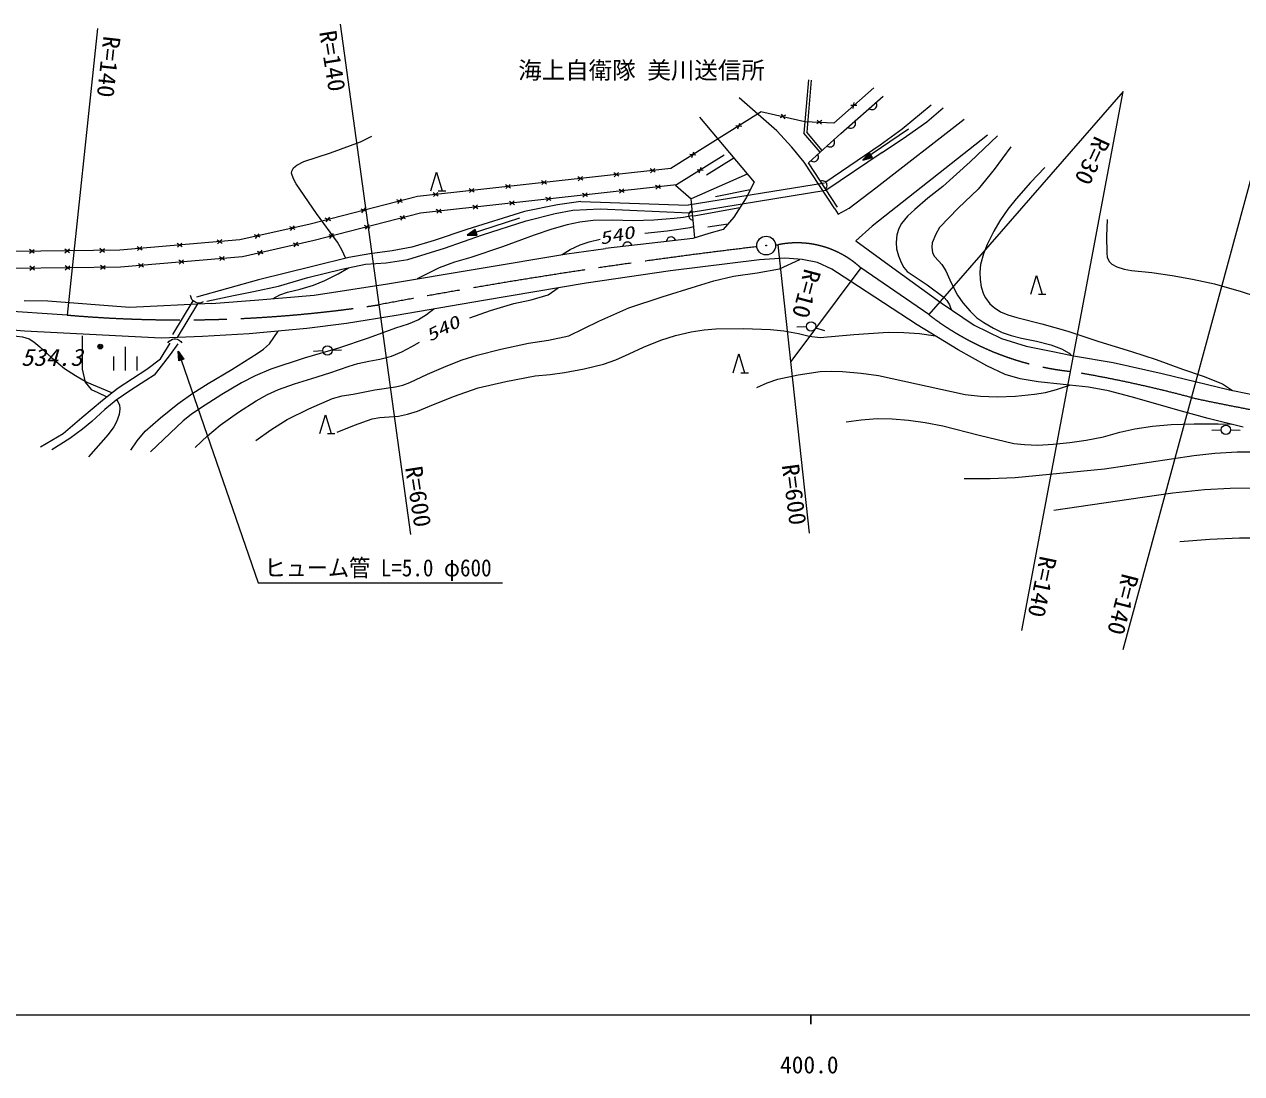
# Model space of a CAD drawing. Units: millimetres, scale not verified. Extents: x 40000 to 680000, y 20000 to 380000.
# Drawn here: x 384236 to 513897, y 198715 to 310557 of the extents above; entities that cross this region are included whole.
import ezdxf
from ezdxf.enums import TextEntityAlignment as Align

# ---------------------------------------------------------------- set-up
doc = ezdxf.new("R2010")
doc.units = ezdxf.units.MM
doc.header["$LTSCALE"] = 1000
doc.linetypes.add('CHAIN', pattern=[18.5, 12, -1.5, 3.5, -1.5])
for name, color, linetype, lineweight in [('M-BGD', 7, 'Continuous', 13), ('M-BMK', 2, 'CHAIN', 13), ('M-BMK-SRVR', 3, 'Continuous', 13), ('M-STR-HTXT', 7, 'Continuous', 13), ('M-TTL-BAND', 7, 'Continuous', 13), ('M-TTL-TXT', 7, 'Continuous', 25)]:
    doc.layers.add(name, color=color, linetype=linetype, lineweight=lineweight)
doc.layers.add('M-BMK-HTXT', color=7, linetype='Continuous')
doc.styles.add('ＭＳ ゴシック', font='')
doc.styles.get('ＭＳ ゴシック').set_extended_font_data('MS Gothic')

msp = doc.modelspace()

# ---------------------------------------------------------------- linework, layer by layer
at = {"layer": 'M-BGD'}
for p, q in [((467757, 304628), (467264, 298974)), ((468056, 304602), (467574, 299072)), ((474722, 303778), (470443, 300035)), ((464381, 299189), (460371, 302739)), ((471203, 298937), (475722, 302900)), ((472526, 301591), (472639, 302221)), ((475017, 302122), (474968, 302239)), ((475038, 302008), (475017, 302122)), ((462721, 301213), (453082, 295183)), ((462694, 301256), (467372, 300206)), ((465321, 300871), (464745, 300591)), ((464833, 300981), (465233, 300481)), ((472902, 301920), (472263, 301892)), ((474217, 301580), (474326, 301516)), ((474326, 301516), (474437, 301480)), ((474437, 301480), (474578, 301471)), ((474578, 301471), (474693, 301492)), ((474693, 301492), (474809, 301541)), ((474809, 301541), (474930, 301646)), ((474930, 301646), (474993, 301755)), ((474993, 301755), (475029, 301866)), ((475029, 301866), (475038, 302008)), ((480834, 301927), (477735, 299391)), ((480375, 300166), (482100, 301645)), ((456150, 300667), (461957, 293746)), ((460643, 299677), (460007, 299750)), ((460219, 299411), (460431, 300016)), ((467372, 300206), (470460, 300046)), ((469176, 300313), (468656, 299939)), ((468677, 300339), (469155, 299914)), ((471957, 299598), (472066, 299534)), ((472066, 299534), (472177, 299498)), ((472433, 299510), (472550, 299559)), ((472550, 299559), (472670, 299665)), ((472670, 299665), (472734, 299774)), ((472758, 300141), (472709, 300257)), ((472734, 299774), (472770, 299885)), ((472779, 300026), (472758, 300141)), ((472770, 299885), (472779, 300026)), ((474943, 293131), (484337, 300442)), ((478192, 298652), (480375, 300166)), ((465973, 297481), (464381, 299189)), ((469000, 296923), (467264, 298974)), ((469229, 297116), (467574, 299072)), ((469000, 296923), (471203, 298937)), ((470522, 298151), (470471, 298267)), ((472177, 299498), (472318, 299489)), ((472318, 299489), (472433, 299510)), ((478414, 299377), (473558, 296072)), ((486835, 298730), (474526, 289058)), ((477735, 299391), (475376, 297666)), ((475621, 296891), (478192, 298652)), ((455343, 296361), (455555, 296965)), ((467303, 295850), (465973, 297481)), ((475376, 297666), (469610, 293726)), ((469733, 297592), (469843, 297531)), ((469843, 297531), (469955, 297497)), ((469955, 297497), (470096, 297491)), ((470096, 297491), (470210, 297514)), ((470210, 297514), (470326, 297566)), ((470326, 297566), (470444, 297674)), ((470444, 297674), (470506, 297784)), ((470506, 297784), (470539, 297896)), ((470545, 298037), (470522, 298151)), ((470539, 297896), (470545, 298037)), ((458770, 296618), (453688, 293439)), ((455767, 296626), (455131, 296700)), ((459811, 296304), (456881, 294478)), ((470554, 290875), (467303, 295850)), ((467759, 295792), (469000, 296923)), ((470846, 291067), (467759, 295792)), ((468010, 296020), (468120, 295959)), ((468120, 295959), (468232, 295925)), ((468232, 295925), (468373, 295918)), ((468373, 295918), (468487, 295941)), ((468487, 295941), (468603, 295993)), ((468603, 295993), (468721, 296100)), ((468721, 296100), (468783, 296211)), ((468800, 296578), (468749, 296694)), ((468783, 296211), (468816, 296323)), ((468823, 296464), (468800, 296578)), ((468816, 296323), (468823, 296464)), ((475621, 296891), (469606, 292839)), ((474204, 296899), (473558, 296072)), ((473558, 296072), (474565, 296370)), ((474205, 296827), (473657, 296139)), ((473657, 296139), (474498, 296397)), ((474206, 296755), (473756, 296207)), ((473756, 296207), (474431, 296424)), ((474207, 296683), (473855, 296274)), ((473855, 296274), (474364, 296451)), ((474207, 296610), (473955, 296342)), ((473955, 296342), (474297, 296478)), ((474208, 296538), (474087, 296432)), ((474087, 296432), (474230, 296505)), ((474565, 296370), (474204, 296899)), ((474498, 296397), (474205, 296827)), ((474431, 296424), (474206, 296755)), ((474364, 296451), (474207, 296683)), ((474297, 296478), (474207, 296610)), ((474230, 296505), (474208, 296538)), ((453082, 295183), (426113, 292205)), ((427526, 292815), (428126, 294815)), ((428126, 294815), (428726, 292815)), ((443224, 293893), (443677, 294346)), ((447573, 294373), (447033, 294716)), ((447076, 294318), (447530, 294771)), ((451426, 294799), (450885, 295141)), ((450929, 294744), (451382, 295196)), ((461242, 294598), (455250, 291953)), ((456547, 294991), (455911, 295065)), ((456123, 294726), (456335, 295330)), ((453688, 293439), (426438, 290430)), ((431665, 292617), (432118, 293070)), ((436015, 293097), (435474, 293440)), ((435518, 293043), (435971, 293495)), ((439868, 293523), (439327, 293865)), ((439371, 293468), (439824, 293920)), ((443721, 293948), (443180, 294291)), ((452012, 293052), (451471, 293395)), ((451515, 292998), (451968, 293450)), ((453609, 293408), (455250, 291953)), ((469478, 293629), (454930, 291267)), ((461957, 293746), (461116, 292082)), ((469151, 293880), (469029, 293848)), ((469268, 293884), (469151, 293880)), ((469406, 293855), (469268, 293884)), ((469511, 293804), (469406, 293855)), ((469610, 293726), (469511, 293804)), ((469576, 293011), (469655, 293110)), ((469698, 293592), (469610, 293726)), ((469655, 293110), (469706, 293215)), ((469730, 293470), (469698, 293592)), ((469706, 293215), (469735, 293353)), ((469735, 293353), (469730, 293470)), ((472074, 290956), (474943, 293131)), ((426113, 292205), (414666, 289258)), ((424497, 291583), (423913, 291846)), ((424013, 291458), (424397, 291970)), ((428310, 292247), (427769, 292589)), ((427813, 292192), (428266, 292644)), ((428326, 292815), (429126, 292815)), ((432162, 292672), (431622, 293015)), ((440333, 291763), (439792, 292106)), ((439836, 291708), (440289, 292161)), ((444226, 292193), (443685, 292536)), ((443729, 292138), (444182, 292590)), ((448119, 292623), (447578, 292965)), ((447622, 292568), (448075, 293020)), ((469606, 292839), (455059, 290477)), ((455642, 287794), (455250, 291953)), ((461531, 292902), (457865, 292158)), ((461116, 292082), (459794, 289994)), ((420682, 290601), (420098, 290863)), ((420197, 290476), (420582, 290988)), ((428655, 290474), (428114, 290817)), ((428158, 290419), (428611, 290871)), ((437494, 290623), (431367, 288687)), ((432547, 290904), (432007, 291246)), ((432050, 290849), (432504, 291301)), ((436440, 291333), (435900, 291676)), ((435943, 291279), (436397, 291731)), ((441016, 291328), (437494, 290623)), ((440783, 290412), (442649, 290764)), ((443516, 291680), (441016, 291328)), ((442649, 290764), (445572, 290905)), ((443516, 291680), (454930, 291267)), ((445572, 290905), (455059, 290477)), ((455067, 290450), (455016, 290345)), ((455157, 290558), (455067, 290450)), ((455252, 290627), (455157, 290558)), ((455367, 290678), (455252, 290627)), ((460431, 290999), (455535, 290114)), ((470554, 290875), (470912, 290338)), ((470912, 290338), (472074, 290956)), ((414666, 289258), (407186, 287574)), ((426438, 290430), (415089, 287508)), ((416866, 289618), (416282, 289881)), ((416382, 289493), (416766, 290006)), ((420571, 288713), (420955, 289225)), ((424838, 289812), (424254, 290075)), ((424354, 289687), (424738, 290199)), ((436991, 289914), (431413, 288070)), ((433036, 288123), (437684, 289602)), ((437684, 289602), (440783, 290412)), ((455016, 290345), (454988, 290221)), ((454988, 290221), (455002, 290062)), ((455002, 290062), (455053, 289946)), ((455053, 289946), (455122, 289852)), ((455122, 289852), (455231, 289762)), ((455231, 289762), (455336, 289711)), ((455336, 289711), (455459, 289682)), ((459170, 289273), (457052, 288935)), ((459794, 289994), (458659, 288682)), ((409344, 287855), (408768, 288135)), ((408856, 287745), (409256, 288245)), ((413084, 288697), (412509, 288977)), ((412596, 288587), (412996, 289087)), ((417272, 287864), (416688, 288127)), ((416788, 287739), (417172, 288251)), ((421055, 288838), (420471, 289101)), ((431367, 288687), (427881, 287524)), ((428974, 286715), (433036, 288123)), ((432262, 288687), (431413, 288070)), ((431413, 288070), (432463, 288080)), ((432243, 288618), (431527, 288107)), ((431527, 288107), (432406, 288124)), ((432224, 288548), (431641, 288145)), ((431641, 288145), (432350, 288169)), ((432205, 288479), (431755, 288183)), ((431755, 288183), (432293, 288213)), ((432186, 288409), (431869, 288220)), ((431869, 288220), (432236, 288257)), ((432167, 288340), (432021, 288271)), ((432021, 288271), (432179, 288302)), ((432179, 288302), (432167, 288340)), ((432236, 288257), (432186, 288409)), ((432293, 288213), (432205, 288479)), ((432350, 288169), (432224, 288548)), ((432406, 288124), (432243, 288618)), ((432463, 288080), (432262, 288687)), ((452990, 287873), (452876, 287819)), ((453149, 287891), (452990, 287873)), ((453273, 287865), (453149, 287891)), ((453379, 287817), (453273, 287865)), ((457126, 288261), (455444, 287731)), ((458659, 288682), (457126, 288261)), ((474526, 289058), (472814, 287485)), ((385295, 286170), (384791, 286565)), ((384795, 286165), (385291, 286570)), ((389036, 286212), (388532, 286607)), ((388536, 286207), (389031, 286612)), ((392777, 286255), (392272, 286649)), ((392277, 286249), (392772, 286655)), ((407186, 287574), (394395, 286473)), ((396793, 286479), (396261, 286834)), ((396295, 286436), (396759, 286877)), ((401057, 286846), (400524, 287201)), ((400559, 286803), (401023, 287244)), ((405321, 287213), (404788, 287568)), ((404822, 287170), (405286, 287611)), ((415089, 287508), (407462, 285791)), ((413470, 286939), (412894, 287219)), ((412982, 286829), (413382, 287329)), ((425522, 286820), (423409, 286433)), ((425065, 285482), (428974, 286715)), ((427881, 287524), (425522, 286820)), ((442019, 286101), (446139, 286664)), ((455444, 287731), (446139, 286664)), ((447995, 286998), (447969, 286874)), ((448043, 287104), (447995, 286998)), ((448131, 287215), (448043, 287104)), ((448223, 287286), (448131, 287215)), ((448338, 287339), (448223, 287286)), ((448497, 287357), (448338, 287339)), ((448621, 287331), (448497, 287357)), ((448727, 287283), (448621, 287331)), ((448838, 287195), (448727, 287283)), ((448909, 287103), (448838, 287195)), ((448962, 286988), (448909, 287103)), ((452647, 287531), (452621, 287408)), ((452695, 287637), (452647, 287531)), ((452783, 287748), (452695, 287637)), ((452876, 287819), (452783, 287748)), ((453490, 287729), (453379, 287817)), ((453561, 287636), (453490, 287729)), ((453615, 287521), (453561, 287636)), ((455444, 287731), (455444, 287731)), ((472814, 287485), (476748, 284616)), ((394395, 286473), (383172, 286346)), ((407462, 285791), (394483, 284674)), ((401239, 285055), (400706, 285410)), ((400741, 285012), (401204, 285453)), ((405565, 285427), (405033, 285783)), ((405067, 285384), (405531, 285826)), ((409657, 286080), (409081, 286361)), ((409169, 285970), (409569, 286471)), ((418796, 285693), (415063, 284778)), ((421050, 286081), (418796, 285693)), ((423409, 286433), (421050, 286081)), ((422777, 285130), (425065, 285482)), ((422919, 282892), (442019, 286101)), ((462551, 285439), (453054, 284283)), ((465235, 285624), (462551, 285439)), ((467086, 285486), (465235, 285624)), ((468706, 285162), (467086, 285486)), ((394483, 284674), (383193, 284546)), ((385327, 284371), (384822, 284765)), ((384827, 284365), (385322, 284771)), ((389090, 284413), (388585, 284807)), ((388590, 284407), (389085, 284813)), ((392853, 284455), (392349, 284850)), ((392353, 284450), (392849, 284855)), ((396912, 284682), (396380, 285038)), ((396414, 284639), (396878, 285081)), ((415063, 284778), (409184, 283334)), ((414431, 283581), (418058, 284461)), ((418058, 284461), (420558, 284989)), ((420558, 284989), (422777, 285130)), ((453054, 284283), (444076, 282987)), ((470233, 284468), (468706, 285162)), ((472176, 283218), (470233, 284468)), ((476748, 284616), (481884, 280868)), ((409184, 283334), (402564, 281468)), ((408656, 282066), (411297, 282665)), ((411297, 282665), (414431, 283581)), ((415113, 281677), (422919, 282892)), ((444076, 282987), (433156, 281136)), ((479349, 278545), (472176, 283218)), ((491445, 281791), (492045, 283791)), ((492045, 283791), (492645, 281791)), ((401991, 281459), (401951, 281647)), ((402085, 281244), (401991, 281459)), ((403656, 281045), (406508, 281644)), ((406508, 281644), (408656, 282066)), ((409215, 281200), (415113, 281677)), ((492245, 281791), (493045, 281791)), ((386749, 281066), (384218, 281091)), ((395463, 280389), (386749, 281066)), ((404185, 280810), (395463, 280389)), ((400050, 277484), (402212, 281088)), ((400565, 277175), (402726, 280779)), ((402233, 281070), (402085, 281244)), ((402380, 280963), (402233, 281070)), ((402487, 280909), (402380, 280963)), ((402662, 280855), (402487, 280909)), ((402890, 280842), (402662, 280855)), ((403078, 280882), (402890, 280842)), ((403292, 280976), (403078, 280882)), ((404185, 280810), (409215, 281200)), ((433156, 281136), (423855, 279516)), ((481884, 280868), (485403, 278508)), ((423855, 279516), (418533, 278683)), ((384247, 277868), (375067, 278629)), ((398807, 277096), (384247, 277868)), ((408177, 277573), (403225, 277295)), ((414322, 278128), (408177, 277573)), ((418533, 278683), (414322, 278128)), ((467531, 278333), (466532, 278274)), ((468509, 278221), (469468, 277937)), ((483698, 275861), (479349, 278545)), ((485403, 278508), (488318, 277073)), ((390390, 277348), (390388, 273794)), ((398721, 274910), (399771, 276561)), ((403225, 277295), (398807, 277096)), ((399521, 276611), (399671, 276791)), ((399671, 276791), (399821, 276911)), ((400571, 276511), (399771, 275360)), ((399821, 276911), (400031, 277001)), ((400031, 277001), (400211, 277031)), ((400211, 277031), (400331, 277031)), ((400331, 277031), (400511, 277001)), ((400511, 277001), (400721, 276911)), ((400721, 276911), (400901, 276761)), ((400901, 276761), (401021, 276611)), ((488318, 277073), (490956, 276241)), ((490956, 276241), (493963, 275639)), ((393721, 275170), (393721, 273670)), ((394971, 276170), (394971, 273670)), ((396221, 275170), (396221, 273670)), ((397271, 273810), (398721, 274910)), ((399771, 275360), (399071, 274460)), ((416014, 275762), (415017, 275680)), ((417012, 275820), (418012, 275853)), ((459753, 273425), (460353, 275425)), ((460353, 275425), (460953, 273425)), ((486752, 274149), (483698, 275861)), ((493963, 275639), (495999, 275223)), ((495999, 275223), (500210, 274528)), ((390388, 273794), (390710, 272428)), ((394220, 271810), (397271, 273810)), ((399071, 274460), (398071, 273160)), ((488696, 273223), (486752, 274149)), ((500210, 274528), (505439, 273325)), ((390710, 272428), (391353, 271624)), ((397171, 272610), (395571, 271560)), ((398071, 273160), (397171, 272610)), ((460553, 273425), (461353, 273425)), ((490316, 272760), (488696, 273223)), ((492213, 272436), (490316, 272760)), ((494897, 272159), (492213, 272436)), ((505439, 273325), (512598, 271603)), ((391353, 271624), (392077, 271302)), ((392077, 271302), (393030, 270872)), ((392570, 270510), (394220, 271810)), ((395571, 271560), (394020, 270510)), ((497581, 271881), (494897, 272159)), ((499709, 271511), (497581, 271881)), ((502115, 270863), (499709, 271511)), ((512598, 271603), (518012, 270493)), ((390370, 268659), (392570, 270510)), ((394020, 270510), (392820, 269510)), ((507502, 269336), (502115, 270863)), ((388370, 266959), (390370, 268659)), ((392820, 269510), (391420, 268209)), ((415716, 266929), (416316, 268929)), ((416316, 268929), (416916, 266929)), ((510325, 268549), (507502, 269336)), ((514073, 267624), (510325, 268549)), ((390420, 267409), (389070, 266409)), ((391420, 268209), (390420, 267409)), ((511722, 267316), (510723, 267271)), ((512721, 267326), (513721, 267301)), ((385969, 265509), (388370, 266959)), ((389070, 266409), (387169, 265209)), ((416516, 266929), (417316, 266929))]:
    msp.add_line(p, q, dxfattribs=at)
for points in [[(418463, 285612), (418055, 286526), (417578, 287326), (415359, 290386), (413174, 293573), (412895, 294101), (412705, 294686), (412712, 294919), (412903, 295253), (413275, 295553), (413998, 295942), (416857, 296872), (420024, 298023), (421233, 298652)], [(487901, 298674), (484986, 295889), (482069, 293258), (480484, 292038), (479092, 290830), (478322, 290124), (477657, 289320), (477381, 288785), (477170, 288108), (477090, 287311), (477144, 286643), (477335, 285865), (477615, 285161), (477910, 284634), (478262, 284219), (480413, 282782), (482217, 281425), (482498, 281135), (482781, 280673), (482943, 280158)], [(489321, 297491), (487533, 295082), (485838, 292990), (483700, 290956), (481717, 288889), (481322, 288194), (480941, 287284), (480880, 286793), (480977, 286197), (481198, 285795), (481595, 285340), (481947, 284952), (482386, 284280), (482944, 282992), (483639, 281697), (484195, 280891), (484971, 279973), (485705, 279290), (486418, 278762), (487456, 278156), (488397, 277721), (489336, 277376), (490458, 277091), (492030, 276797), (493584, 276390), (494719, 275978), (495534, 275508), (495714, 275281)], [(492948, 295283), (491415, 293688), (489889, 291942), (489006, 290855), (488130, 289604), (487489, 288523), (486784, 287087), (486393, 286096), (486087, 284952), (486008, 284159), (486030, 283355), (486150, 282578), (486393, 281812), (486600, 281403), (487092, 280766), (487544, 280359), (488226, 279921), (488996, 279590), (489953, 279304), (492596, 278650), (495369, 277849), (498677, 276740), (502164, 275680), (504785, 274837), (507606, 273819), (509792, 273061), (511844, 272245), (512937, 271534)], [(455413, 290179), (455330, 290149), (454452, 289957), (453457, 289855), (451277, 289675), (449092, 289603), (446892, 289677), (444809, 289635), (443418, 289463), (442070, 289191), (440423, 288733), (438528, 288092), (435181, 286857), (431780, 285719), (430055, 285203), (428404, 284588), (426080, 283423)], [(499585, 289762), (499513, 287986), (499541, 286153), (499582, 285744), (499773, 285277), (500056, 285004), (500615, 284705), (501386, 284459), (502174, 284314), (504335, 284095), (506501, 283769), (508667, 283411), (511014, 282907), (513855, 282089), (516908, 281089), (517065, 281014)], [(450322, 288281), (450322, 288281), (452707, 288539), (455158, 288913), (455520, 289010)], [(441528, 286018), (442381, 286547), (443437, 287069), (444385, 287382), (445564, 287647)], [(408881, 266187), (410506, 267352), (412233, 268456), (414528, 269570), (417060, 270664), (418090, 270945), (419274, 271153), (421585, 271590), (423778, 271903), (424539, 272089), (425298, 272380), (427167, 273281), (429174, 274131), (430853, 274782), (432468, 275299), (435003, 275951), (437935, 276585), (440076, 276900), (442220, 277345), (445424, 278909), (448609, 280326), (452182, 281529), (455837, 282651), (457662, 283210), (459761, 283733), (462278, 284058), (464658, 284506), (466823, 285505)], [(410746, 281324), (411449, 281710), (412255, 282013), (413624, 282330), (415033, 282770), (416234, 283253), (417674, 283953), (418767, 284611)], [(431673, 279270), (433899, 280041), (436388, 280792), (438222, 281209), (440015, 281733), (441109, 282484)], [(427849, 280212), (427062, 279587), (426228, 279070), (425122, 278613), (423778, 278178), (420874, 277111), (417683, 276051), (414043, 274961), (410486, 273789), (408831, 273080), (407365, 272337), (405272, 271110), (402984, 269643), (401989, 268973), (401160, 268297), (397671, 265009)], [(380242, 278200), (380293, 278159), (380723, 277935), (381915, 277617), (383420, 277336), (384022, 277255), (384749, 277034), (385255, 276725), (385874, 276195), (387149, 275004), (388503, 273888), (389669, 273111), (390894, 272430), (393520, 271310)], [(395571, 265159), (396255, 266152), (397121, 267209), (398721, 268609), (400600, 270104), (402176, 271237), (403822, 272286), (406343, 273763), (409042, 275469), (409704, 275923), (410363, 276503), (411274, 277853)], [(417539, 267102), (419390, 267852), (421270, 268497), (422093, 268654), (423090, 268727), (424075, 268801), (425057, 268991), (426108, 269325), (427400, 269863), (429937, 270885), (432590, 271811), (435517, 272484), (438658, 273097), (440253, 273233), (441753, 273465), (443865, 273843), (445915, 274328), (447232, 274806), (448654, 275442), (450184, 276161), (452041, 276903), (453579, 277374), (455272, 277777), (456653, 278011), (457883, 278107), (460826, 278125), (463728, 278039), (465118, 277883), (466695, 277598), (467844, 277333), (469004, 277187), (472598, 277511), (476259, 277731), (477906, 277719), (479589, 277603), (481279, 277354)], [(402422, 265459), (403733, 266694), (405100, 267835), (407061, 269222), (408928, 270418), (410149, 271101), (411305, 271632), (412996, 272253), (414857, 272819), (416771, 273395), (418821, 274120), (419774, 274423), (420915, 274670), (422102, 274862), (423344, 275188), (424448, 275658), (425518, 276223), (426339, 276680)], [(462246, 271851), (463344, 272345), (464501, 272751), (466660, 273183), (469019, 273549), (470165, 273606), (471365, 273554), (473361, 273379), (475231, 273115), (484455, 271087), (486063, 270920), (487862, 270843), (489815, 270943), (491831, 271154), (493017, 271332), (494179, 271628), (495555, 272091)], [(394077, 270548), (394354, 270014), (394415, 269568), (394320, 268960), (394054, 268196), (393770, 267659), (393181, 266857), (391070, 264459)], [(471774, 268191), (473360, 268410), (475056, 268534), (476657, 268510), (478404, 268368), (480189, 268127), (482056, 267764), (485921, 266751), (489622, 265887), (490779, 265761), (492179, 265719), (493823, 265794), (495612, 265991), (497338, 266225), (499175, 266593), (500908, 267084), (502513, 267436), (504401, 267715), (506393, 267895), (508826, 267978), (511399, 267960), (512832, 267930)], [(484324, 262134), (487124, 262154), (489781, 262271), (499290, 263194), (508805, 264590), (511035, 264836), (513431, 264990), (515433, 265000), (517832, 264899), (518531, 264858)], [(493875, 258772), (503321, 260178), (506566, 260624), (509948, 260981), (512684, 261119), (515685, 261161), (518299, 261207), (520963, 261143), (522754, 260955), (524423, 260679), (527295, 260031), (530391, 259222), (534359, 258172), (538408, 257209), (540775, 256793), (543092, 256273), (546382, 255177), (549944, 253872), (554609, 251309)], [(507328, 255450), (510520, 255688), (513685, 255824), (515989, 255831), (518589, 255724), (520580, 255530), (522362, 255256), (531708, 253305), (533861, 252852), (535943, 252311), (538567, 251525), (541030, 250662), (544203, 249077)]]:
    msp.add_lwpolyline(points, dxfattribs=at)
for centre, radius in [((468030, 278362), 500), ((392318, 276206), 250), ((392318, 276206), 150), ((392318, 276206), 50), ((416512, 275803), 500), ((512221, 267339), 500)]:
    msp.add_circle(centre, radius, dxfattribs=at)
at = {"layer": 'M-BMK'}
for p, q in [((464248, 287043), (464535, 287063)), ((480569, 279617), (473329, 284600)), ((388812, 279570), (365042, 281121))]:
    msp.add_line(p, q, dxfattribs=at)
for centre, radius, start, end in [((533309, -308922), 600000, 96.80093, 100.68793), ((466533, 277264), 10000, 47.18872, 101.52679), ((400825, 419054), 140000, 265.07738, 278.71304), ((498862, 303395), 30000, 232.42906, 263.91457), ((472491, 135498), 140000, 75.07976, 80.46512), ((561257, 515156), 250000, 257.82616, 264.17485)]:
    msp.add_arc(centre, radius, start, end, dxfattribs=at)
at = {"layer": 'M-BMK-SRVR'}
for radius in [1000, 40]:
    msp.add_circle((463250, 286974), radius, dxfattribs=at)
at = {"layer": 'M-STR-HTXT'}
for p, q in [((392032, 310115), (388812, 279570)), ((425419, 256175), (417902, 310557)), ((501292, 303395), (480569, 279617)), ((490489, 245952), (501292, 303395)), ((516850, 301437), (501247, 243890)), ((467864, 256308), (464535, 287063)), ((473329, 284600), (465883, 274604)), ((400637, 275712), (401228, 274858)), ((400698, 274675), (400637, 275712)), ((400637, 275712), (409158, 251018)), ((400728, 275447), (401139, 274869)), ((400761, 274739), (400728, 275447)), ((400780, 275296), (401050, 274881)), ((400824, 274803), (400780, 275296)), ((400859, 275069), (400962, 274893)), ((400886, 274867), (400859, 275069)), ((400962, 274893), (400886, 274867)), ((401228, 274858), (400698, 274675)), ((401139, 274869), (400761, 274739)), ((401050, 274881), (400824, 274803)), ((409158, 251018), (435175, 251018))]:
    msp.add_line(p, q, dxfattribs=at)
at = {"layer": 'M-TTL-BAND'}
msp.add_line((40000, 205000), (579000, 205000), dxfattribs=at)
at = {"layer": 'M-TTL-TXT'}
msp.add_line((468000, 205000), (468000, 204000), dxfattribs=at)

# ---------------------------------------------------------------- texts
at = {"layer": 'M-BGD', "style": 'ＭＳ ゴシック', "oblique": 15, "width": 1.4}
for rotation, p in [(11.163, (445699, 286684)), (26.5, (427587, 276349))]:
    msp.add_text('540', height=1320, rotation=rotation, dxfattribs=at).set_placement(p, align=Align.BOTTOM_LEFT)
at = {"layer": 'M-BGD', "style": 'ＭＳ ゴシック', "oblique": 15, "width": 1.05}
msp.add_text('534.3', height=1833, dxfattribs=at).set_placement((383876, 273604), align=Align.BOTTOM_LEFT)
at = {"layer": 'M-BMK-HTXT', "style": 'ＭＳ ゴシック'}
msp.add_text('海上自衛隊 美川送信所', height=1833, dxfattribs=at).set_placement((436851, 304198), align=Align.BOTTOM_LEFT)
at = {"layer": 'M-STR-HTXT', "style": 'ＭＳ ゴシック', "width": 1.05}
for s, rotation, p in [('R=140', 263.7, (392121, 309434)), ('R=140', 279.1, (415093, 309659)), ('R=30', 244.9, (497777, 299002)), ('R=10', 255.1, (466804, 284752)), ('R=600', 278.9, (424244, 263229)), ('R=600', 277.4, (464367, 263500)), ('R=140', 258.4, (491885, 254101)), ('R=140', 255.7, (500649, 252256))]:
    msp.add_text(s, height=1833, rotation=rotation, dxfattribs=at).set_placement(p, align=Align.BOTTOM_LEFT)
at = {"layer": 'M-STR-HTXT', "style": 'ＭＳ ゴシック', "width": 0.9}
msp.add_text('ヒューム管 L=5.0 φ600', height=1833, dxfattribs=at).set_placement((409825, 251167), align=Align.BOTTOM_LEFT)
at = {"layer": 'M-TTL-TXT', "style": 'ＭＳ ゴシック'}
msp.add_text('400.0', height=1833, dxfattribs=at).set_placement((467844, 198195), align=Align.BOTTOM_CENTER)

doc.saveas('drawing.dxf')
